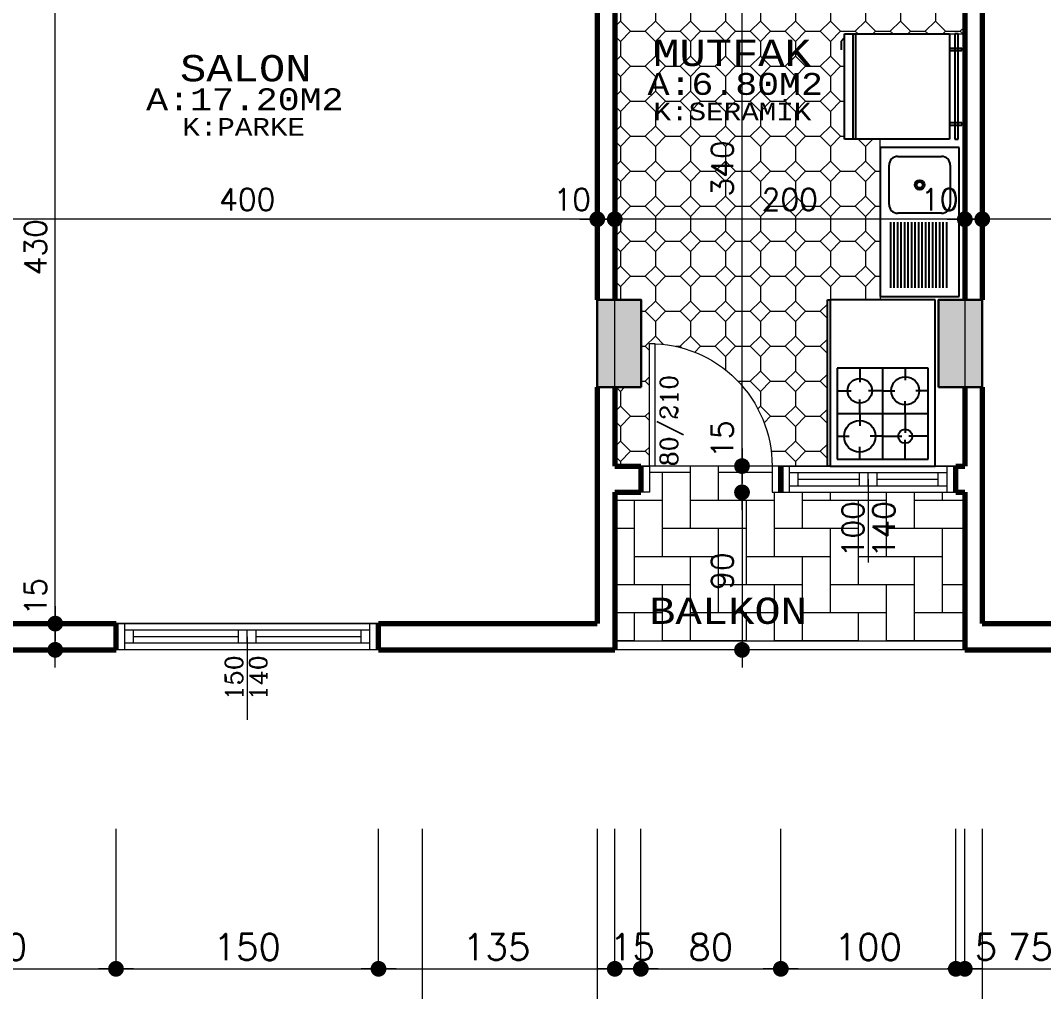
# Model space of a CAD drawing. Header units: millimetres. Extents: x 35860 to 71103, y -11298 to -8385.
# Drawn here: x 49217 to 49802, y -10969 to -10414 of the extents above; entities that cross this region are included whole.
import ezdxf
from ezdxf.enums import TextEntityAlignment as Align

# ---------------------------------------------------------------- set-up
doc = ezdxf.new("R2010")
doc.units = ezdxf.units.MM
doc.header["$MEASUREMENT"] = 0
doc.layers.get('0').update_dxf_attribs({"lineweight": 15})
doc.layers.get('Defpoints').update_dxf_attribs({"lineweight": 20})
for name, color, linetype, lineweight in [('02', 2, 'Continuous', 20), ('03_Yazı', 1, 'Continuous', 30), ('07', 3, 'Continuous', 70), ('Aks&Tefriş', 5, 'Continuous', 20), ('Kolon', 6, 'Continuous', 30), ('Merd&Balkon', 40, 'Continuous', 20), ('Ölçü', 140, 'Continuous', 20)]:
    doc.layers.add(name, color=color, linetype=linetype, lineweight=lineweight)
doc.layers.add('Lay_X', color=45, linetype='Continuous', lineweight=13, plot=False)
doc.layers.add('M-TEF', color=63, linetype='Continuous')
doc.styles.add('0', font='txt.shx')
doc.styles.add('C', font='')
doc.styles.add('C3', font='', dxfattribs={"height": 15})
doc.styles.add('ROMANC', font='romanc', dxfattribs={"height": 0.11})
doc.styles.get('C').set_extended_font_data('Courier New Tur')
doc.styles.get('C3').set_extended_font_data('Courier New Tur')
doc.dimstyles.new('2', dxfattribs={"dimtxt": 12.5, "dimasz": 1, "dimexe": 0, "dimexo": 0, "dimgap": 5, "dimtad": 1, "dimdec": 0, "dimlfac": -1, "dimzin": 12, "dimdsep": 46, "dimtxsty": '0', "dimblk": 'DOT', "dimcen": 2.5, "dimse1": 1, "dimse2": 1, "dimclrd": 256, "dimclrt": 1, "dimadec": 0, "dimazin": 0, "dimtfac": 1, "dimtdec": 0, "dimtmove": 0, "dimatfit": 0, "dimldrblk": 'DOT', "dimfxl": 1, "dimtolj": 1, "dimtzin": 0, "dimlwd": -1, "dimarcsym": 0})
doc.dimstyles.new('3', dxfattribs={"dimtxt": 15, "dimasz": 1, "dimexe": 0.18, "dimexo": 0.0625, "dimgap": 5, "dimtad": 1, "dimdec": 0, "dimlfac": -1, "dimzin": 12, "dimdsep": 46, "dimtxsty": '0', "dimblk": 'DOT', "dimcen": 2.5, "dimse1": 1, "dimse2": 1, "dimclrd": 256, "dimclrt": 1, "dimadec": 8, "dimazin": 0, "dimtfac": 1, "dimtdec": 0, "dimtmove": 0, "dimatfit": 0, "dimldrblk": 'DOT', "dimfxl": 1, "dimtolj": 1, "dimtzin": 0, "dimlwd": -1, "dimarcsym": 0})
doc.dimstyles.new('_VI80I', dxfattribs={"dimtxt": 15, "dimasz": 1, "dimexe": 0, "dimexo": 100, "dimgap": 5, "dimtad": 1, "dimdec": 0, "dimlfac": -1, "dimzin": 12, "dimdsep": 46, "dimtxsty": '0', "dimblk1": 'DOT80_2', "dimblk2": 'DOT80_1', "dimsah": 1, "dimcen": 2.5, "dimse1": 1, "dimse2": 1, "dimclrd": 256, "dimclrt": 1, "dimadec": 8, "dimazin": 0, "dimtfac": 1, "dimtdec": 0, "dimtmove": 0, "dimatfit": 0, "dimldrblk": 'DOT', "dimfxl": 1, "dimtolj": 1, "dimtzin": 0, "dimlwd": -1, "dimarcsym": 0})

# ---------------------------------------------------------------- blocks, each defined once
blk = doc.blocks.new('P_X_D_1_15-100')
at = {"layer": '02'}
for p, q in [((-50, 0), (50, 0)), ((-45, -15), (-45, 0)), ((45, -15), (45, 0)), ((-45, -3.75), (45, -3.75)), ((-40, -11.25), (-40, -3.75)), ((-5, -11.25), (-5, -3.75)), ((0, -11.25), (0, -3.75)), ((5, -11.25), (5, -3.75)), ((40, -11.25), (40, -3.75)), ((-45, -11.25), (45, -11.25)), ((-40, -7.5), (-5, -7.5)), ((0, -7.5), (0, -55)), ((5, -7.5), (40, -7.5)), ((-50, -15), (50, -15))]:
    blk.add_line(p, q, dxfattribs=at)
at = {"layer": '07'}
for p, q in [((-50, -15), (-50, 0)), ((50, -15), (50, 0))]:
    blk.add_line(p, q, dxfattribs=at)
at = {"layer": '03_Yazı', "style": '0', "flags": 8}
for tag, p in [('100', (-2.5, -20)), ('140', (15.09, -20))]:
    blk.add_attdef(tag, text='', height=12.5, rotation=90, dxfattribs=at).set_placement(p, align=Align.RIGHT)
blk = doc.blocks.new('DOT')
at = {"color": 0}
blk.add_line((-10, 0), (10, 0), dxfattribs=at)
at = {"color": 0, "const_width": 4.5}
blk.add_lwpolyline([(-2.25, 0, 1), (2.25, 0, 1)], format="xyb", close=True, dxfattribs=at)
blk = doc.blocks.new('*D365')
at = {"layer": 'Defpoints', "color": 0, "transparency": 16777216}
for p in [(49766.81, -10527.4), (49766.81, -10623.42), (50016.81, -10623.42)]:
    blk.add_point(p, dxfattribs=at)
at = {"layer": 'Ölçü', "transparency": 16777216}
blk.add_line((50015.81, -10527.4), (49767.81, -10527.4), dxfattribs=at)
at = {"layer": 'Ölçü', "transparency": 16777216, "rotation": 180}
blk.add_blockref('DOT', (49766.81, -10527.4), dxfattribs=at)
at = {"layer": 'Ölçü', "transparency": 16777216}
blk.add_blockref('DOT', (50016.81, -10527.4), dxfattribs=at)
at = {"layer": 'Ölçü', "color": 1, "transparency": 16777216, "insert": (49891.81, -10516.15), "char_height": 12.5, "attachment_point": 5, "style": '0'}
blk.add_mtext('\\A1;250', dxfattribs=at)
blk = doc.blocks.new('*D366')
at = {"layer": 'Defpoints', "color": 0, "transparency": 16777216}
for p in [(49756.81, -10527.4), (49756.81, -10623.42), (49766.81, -10623.42)]:
    blk.add_point(p, dxfattribs=at)
at = {"layer": 'Ölçü', "transparency": 16777216}
for p, q in [((49755.81, -10527.4), (49730.22, -10527.4)), ((49766.81, -10527.4), (49756.81, -10527.4)), ((49767.81, -10527.4), (49768.81, -10527.4))]:
    blk.add_line(p, q, dxfattribs=at)
blk.add_blockref('DOT', (49756.81, -10527.4), dxfattribs=at)
at = {"layer": 'Ölçü', "transparency": 16777216, "rotation": 180}
blk.add_blockref('DOT', (49766.81, -10527.4), dxfattribs=at)
at = {"layer": 'Ölçü', "color": 1, "transparency": 16777216, "insert": (49742.51, -10516.15), "char_height": 12.5, "attachment_point": 5, "style": '0'}
blk.add_mtext('\\A1;10', dxfattribs=at)
blk = doc.blocks.new('*D367')
at = {"layer": 'Defpoints', "color": 0, "transparency": 16777216}
for p in [(49556.81, -10527.4), (49556.81, -10623.42), (49756.81, -10623.42)]:
    blk.add_point(p, dxfattribs=at)
at = {"layer": 'Ölçü', "transparency": 16777216}
blk.add_line((49755.81, -10527.4), (49557.81, -10527.4), dxfattribs=at)
at = {"layer": 'Ölçü', "transparency": 16777216, "rotation": 180}
blk.add_blockref('DOT', (49556.81, -10527.4), dxfattribs=at)
at = {"layer": 'Ölçü', "transparency": 16777216}
blk.add_blockref('DOT', (49756.81, -10527.4), dxfattribs=at)
at = {"layer": 'Ölçü', "color": 1, "transparency": 16777216, "insert": (49656.81, -10516.15), "char_height": 12.5, "attachment_point": 5, "style": '0'}
blk.add_mtext('\\A1;200', dxfattribs=at)
blk = doc.blocks.new('*D368')
at = {"layer": 'Defpoints', "color": 0, "transparency": 16777216}
for p in [(49546.81, -10527.4), (49546.81, -10623.42), (49556.81, -10623.42)]:
    blk.add_point(p, dxfattribs=at)
at = {"layer": 'Ölçü', "transparency": 16777216}
for p, q in [((49545.81, -10527.4), (49520.22, -10527.4)), ((49556.81, -10527.4), (49546.81, -10527.4)), ((49557.81, -10527.4), (49558.81, -10527.4))]:
    blk.add_line(p, q, dxfattribs=at)
blk.add_blockref('DOT', (49546.81, -10527.4), dxfattribs=at)
at = {"layer": 'Ölçü', "transparency": 16777216, "rotation": 180}
blk.add_blockref('DOT', (49556.81, -10527.4), dxfattribs=at)
at = {"layer": 'Ölçü', "color": 1, "transparency": 16777216, "insert": (49532.51, -10516.15), "char_height": 12.5, "attachment_point": 5, "style": '0'}
blk.add_mtext('\\A1;10', dxfattribs=at)
blk = doc.blocks.new('*D369')
at = {"layer": 'Defpoints', "color": 0, "transparency": 16777216}
for p in [(49146.81, -10527.4), (49146.81, -10623.42), (49546.81, -10623.42)]:
    blk.add_point(p, dxfattribs=at)
at = {"layer": 'Ölçü', "transparency": 16777216}
blk.add_line((49545.81, -10527.4), (49147.81, -10527.4), dxfattribs=at)
at = {"layer": 'Ölçü', "transparency": 16777216, "rotation": 180}
blk.add_blockref('DOT', (49146.81, -10527.4), dxfattribs=at)
at = {"layer": 'Ölçü', "transparency": 16777216}
blk.add_blockref('DOT', (49546.81, -10527.4), dxfattribs=at)
at = {"layer": 'Ölçü', "color": 1, "transparency": 16777216, "insert": (49346.81, -10516.15), "char_height": 12.5, "attachment_point": 5, "style": '0'}
blk.add_mtext('\\A1;400', dxfattribs=at)
blk = doc.blocks.new('*D414')
at = {"layer": 'Defpoints', "color": 0, "transparency": 16777216}
for p in [(49237.08, -10758.42), (49271.81, -10758.42), (49271.81, -10773.42)]:
    blk.add_point(p, dxfattribs=at)
at = {"layer": 'Ölçü', "transparency": 16777216}
for p, q in [((49237.08, -10757.42), (49237.08, -10729.76)), ((49237.08, -10773.42), (49237.08, -10758.42)), ((49237.08, -10774.42), (49237.08, -10775.42))]:
    blk.add_line(p, q, dxfattribs=at)
for p, rotation in [((49237.08, -10758.42), 270), ((49237.08, -10773.42), 90)]:
    blk.add_blockref('DOT', p, dxfattribs=dict(at, rotation=rotation))
at = {"layer": 'Ölçü', "color": 1, "transparency": 16777216, "insert": (49225.83, -10743.09), "char_height": 12.5, "attachment_point": 5, "rotation": 90, "style": '0'}
blk.add_mtext('\\A1;15', dxfattribs=at)
blk = doc.blocks.new('*D415')
at = {"layer": 'Defpoints', "color": 0, "transparency": 16777216}
for p in [(49181.81, -10328.42), (49237.08, -10328.42), (49271.81, -10758.42)]:
    blk.add_point(p, dxfattribs=at)
at = {"layer": 'Ölçü', "transparency": 16777216}
blk.add_line((49237.08, -10757.42), (49237.08, -10329.42), dxfattribs=at)
for p, rotation in [((49237.08, -10328.42), 90), ((49237.08, -10758.42), 270)]:
    blk.add_blockref('DOT', p, dxfattribs=dict(at, rotation=rotation))
at = {"layer": 'Ölçü', "color": 1, "transparency": 16777216, "insert": (49225.83, -10543.42), "char_height": 12.5, "attachment_point": 5, "rotation": 90, "style": '0'}
blk.add_mtext('\\A1;430', dxfattribs=at)
blk = doc.blocks.new('*D438')
at = {"layer": 'Defpoints', "color": 0, "transparency": 16777216}
for p in [(49570.69, -10668.42), (49629.51, -10668.42), (49570.69, -10683.42)]:
    blk.add_point(p, dxfattribs=at)
at = {"layer": 'Ölçü', "transparency": 16777216}
for p, q in [((49629.51, -10667.42), (49629.51, -10639.76)), ((49629.51, -10683.42), (49629.51, -10668.42)), ((49629.51, -10684.42), (49629.51, -10685.42))]:
    blk.add_line(p, q, dxfattribs=at)
for p, rotation in [((49629.51, -10668.42), 270), ((49629.51, -10683.42), 90)]:
    blk.add_blockref('DOT', p, dxfattribs=dict(at, rotation=rotation))
at = {"layer": 'Ölçü', "color": 1, "transparency": 16777216, "insert": (49618.26, -10653.09), "char_height": 12.5, "attachment_point": 5, "rotation": 90, "style": '0'}
blk.add_mtext('\\A1;15', dxfattribs=at)
blk = doc.blocks.new('*D439')
at = {"layer": 'Defpoints', "color": 0, "transparency": 16777216}
for p in [(49629.51, -10328.42), (49666.81, -10328.42), (49570.69, -10668.42)]:
    blk.add_point(p, dxfattribs=at)
at = {"layer": 'Ölçü', "transparency": 16777216}
blk.add_line((49629.51, -10667.42), (49629.51, -10329.42), dxfattribs=at)
for p, rotation in [((49629.51, -10328.42), 90), ((49629.51, -10668.42), 270)]:
    blk.add_blockref('DOT', p, dxfattribs=dict(at, rotation=rotation))
at = {"layer": 'Ölçü', "color": 1, "transparency": 16777216, "insert": (49618.26, -10498.42), "char_height": 12.5, "attachment_point": 5, "rotation": 90, "style": '0'}
blk.add_mtext('\\A1;340', dxfattribs=at)
blk = doc.blocks.new('*D452')
at = {"layer": 'Defpoints', "color": 0, "transparency": 16777216}
for p in [(49570.69, -10683.42), (49605.56, -10773.42), (49629.51, -10773.42)]:
    blk.add_point(p, dxfattribs=at)
at = {"layer": 'Ölçü', "transparency": 16777216}
blk.add_line((49629.51, -10684.42), (49629.51, -10772.42), dxfattribs=at)
for p, rotation in [((49629.51, -10683.42), 90), ((49629.51, -10773.42), 270)]:
    blk.add_blockref('DOT', p, dxfattribs=dict(at, rotation=rotation))
at = {"layer": 'Ölçü', "color": 1, "transparency": 16777216, "insert": (49618.26, -10728.42), "char_height": 12.5, "attachment_point": 5, "rotation": 90, "style": '0'}
blk.add_mtext('\\A1;90', dxfattribs=at)
blk = doc.blocks.new('DOT80_2')
at = {"color": 0}
blk.add_line((0, 0), (0, -80), dxfattribs=at)
blk.add_blockref('DOT', (0, 0))
blk = doc.blocks.new('DOT80_1')
at = {"color": 0}
blk.add_line((0, 0), (0, 80), dxfattribs=at)
blk.add_blockref('DOT', (0, 0))
blk = doc.blocks.new('*D950')
at = {"layer": 'Aks&Tefriş', "transparency": 16777216}
blk.add_line((49132.81, -10955.64), (49270.81, -10955.64), dxfattribs=at)
at = {"layer": 'Defpoints', "color": 0, "transparency": 16777216}
for p in [(49131.81, -10773.42), (49271.81, -10773.42), (49271.81, -10955.64)]:
    blk.add_point(p, dxfattribs=at)
at = {"layer": 'Aks&Tefriş', "transparency": 16777216, "rotation": 180}
blk.add_blockref('DOT80_2', (49131.81, -10955.64), dxfattribs=at)
at = {"layer": 'Aks&Tefriş', "transparency": 16777216}
blk.add_blockref('DOT80_1', (49271.81, -10955.64), dxfattribs=at)
at = {"layer": 'Aks&Tefriş', "color": 1, "transparency": 16777216, "insert": (49201.81, -10943.14), "char_height": 15, "attachment_point": 5, "style": '0'}
blk.add_mtext('\\A1;140', dxfattribs=at)
blk = doc.blocks.new('*D951')
at = {"layer": 'Aks&Tefriş', "transparency": 16777216}
blk.add_line((49272.81, -10955.64), (49420.81, -10955.64), dxfattribs=at)
at = {"layer": 'Defpoints', "color": 0, "transparency": 16777216}
for p in [(49271.81, -10773.42), (49421.81, -10773.42), (49421.81, -10955.64)]:
    blk.add_point(p, dxfattribs=at)
at = {"layer": 'Aks&Tefriş', "transparency": 16777216, "rotation": 180}
blk.add_blockref('DOT80_2', (49271.81, -10955.64), dxfattribs=at)
at = {"layer": 'Aks&Tefriş', "transparency": 16777216}
blk.add_blockref('DOT80_1', (49421.81, -10955.64), dxfattribs=at)
at = {"layer": 'Aks&Tefriş', "color": 1, "transparency": 16777216, "insert": (49346.81, -10943.14), "char_height": 15, "attachment_point": 5, "style": '0'}
blk.add_mtext('\\A1;150', dxfattribs=at)
blk = doc.blocks.new('*D952')
at = {"layer": 'Aks&Tefriş', "transparency": 16777216}
blk.add_line((49422.81, -10955.64), (49555.81, -10955.64), dxfattribs=at)
at = {"layer": 'Defpoints', "color": 0, "transparency": 16777216}
for p in [(49421.81, -10773.42), (49556.81, -10773.42), (49556.81, -10955.64)]:
    blk.add_point(p, dxfattribs=at)
at = {"layer": 'Aks&Tefriş', "transparency": 16777216, "rotation": 180}
blk.add_blockref('DOT80_2', (49421.81, -10955.64), dxfattribs=at)
at = {"layer": 'Aks&Tefriş', "transparency": 16777216}
blk.add_blockref('DOT80_1', (49556.81, -10955.64), dxfattribs=at)
at = {"layer": 'Aks&Tefriş', "color": 1, "transparency": 16777216, "insert": (49489.31, -10943.14), "char_height": 15, "attachment_point": 5, "style": '0'}
blk.add_mtext('\\A1;135', dxfattribs=at)
blk = doc.blocks.new('*D953')
at = {"layer": 'Aks&Tefriş', "transparency": 16777216}
blk.add_line((49557.81, -10955.64), (49570.69, -10955.64), dxfattribs=at)
at = {"layer": 'Defpoints', "color": 0, "transparency": 16777216}
for p in [(49571.69, -10683.42), (49556.81, -10773.42), (49571.69, -10955.64)]:
    blk.add_point(p, dxfattribs=at)
at = {"layer": 'Aks&Tefriş', "transparency": 16777216, "rotation": 180}
blk.add_blockref('DOT80_2', (49556.81, -10955.64), dxfattribs=at)
at = {"layer": 'Aks&Tefriş', "transparency": 16777216}
blk.add_blockref('DOT80_1', (49571.69, -10955.64), dxfattribs=at)
at = {"layer": 'Aks&Tefriş', "color": 1, "transparency": 16777216, "insert": (49566.81, -10943.14), "char_height": 15, "attachment_point": 5, "style": '0'}
blk.add_mtext('\\A1;15', dxfattribs=at)
blk = doc.blocks.new('*D954')
at = {"layer": 'Aks&Tefriş', "transparency": 16777216}
blk.add_line((49572.69, -10955.64), (49650.69, -10955.64), dxfattribs=at)
at = {"layer": 'Defpoints', "color": 0, "transparency": 16777216}
for p in [(49571.69, -10683.42), (49651.69, -10683.42), (49651.69, -10955.64)]:
    blk.add_point(p, dxfattribs=at)
at = {"layer": 'Aks&Tefriş', "transparency": 16777216, "rotation": 180}
blk.add_blockref('DOT80_2', (49571.69, -10955.64), dxfattribs=at)
at = {"layer": 'Aks&Tefriş', "transparency": 16777216}
blk.add_blockref('DOT80_1', (49651.69, -10955.64), dxfattribs=at)
at = {"layer": 'Aks&Tefriş', "color": 1, "transparency": 16777216, "insert": (49611.69, -10943.14), "char_height": 15, "attachment_point": 5, "style": '0'}
blk.add_mtext('\\A1;80', dxfattribs=at)
blk = doc.blocks.new('*D955')
at = {"layer": 'Aks&Tefriş', "transparency": 16777216}
blk.add_line((49652.69, -10955.64), (49750.69, -10955.64), dxfattribs=at)
at = {"layer": 'Defpoints', "color": 0, "transparency": 16777216}
for p in [(49651.69, -10683.42), (49751.69, -10683.42), (49751.69, -10955.64)]:
    blk.add_point(p, dxfattribs=at)
at = {"layer": 'Aks&Tefriş', "transparency": 16777216, "rotation": 180}
blk.add_blockref('DOT80_2', (49651.69, -10955.64), dxfattribs=at)
at = {"layer": 'Aks&Tefriş', "transparency": 16777216}
blk.add_blockref('DOT80_1', (49751.69, -10955.64), dxfattribs=at)
at = {"layer": 'Aks&Tefriş', "color": 1, "transparency": 16777216, "insert": (49701.69, -10943.14), "char_height": 15, "attachment_point": 5, "style": '0'}
blk.add_mtext('\\A1;100', dxfattribs=at)
blk = doc.blocks.new('*D956')
at = {"layer": 'Aks&Tefriş', "transparency": 16777216}
for p, q in [((49750.69, -10955.64), (49749.69, -10955.64)), ((49751.69, -10955.64), (49756.81, -10955.64)), ((49757.81, -10955.64), (49778.81, -10955.64))]:
    blk.add_line(p, q, dxfattribs=at)
at = {"layer": 'Defpoints', "color": 0, "transparency": 16777216}
for p in [(49751.69, -10683.42), (49756.81, -10773.42), (49756.81, -10955.64)]:
    blk.add_point(p, dxfattribs=at)
at = {"layer": 'Aks&Tefriş', "transparency": 16777216}
blk.add_blockref('DOT', (49751.69, -10955.64), dxfattribs=at)
at = {"layer": 'Aks&Tefriş', "transparency": 16777216, "rotation": 180}
blk.add_blockref('DOT', (49756.81, -10955.64), dxfattribs=at)
at = {"layer": 'Aks&Tefriş', "color": 1, "transparency": 16777216, "insert": (49768.81, -10943.14), "char_height": 15, "attachment_point": 5, "style": '0'}
blk.add_mtext('\\A1;5', dxfattribs=at)
blk = doc.blocks.new('*D957')
at = {"layer": 'Aks&Tefriş', "transparency": 16777216}
blk.add_line((49757.81, -10955.64), (49830.81, -10955.64), dxfattribs=at)
at = {"layer": 'Defpoints', "color": 0, "transparency": 16777216}
for p in [(49756.81, -10773.42), (49831.81, -10773.42), (49831.81, -10955.64)]:
    blk.add_point(p, dxfattribs=at)
at = {"layer": 'Aks&Tefriş', "transparency": 16777216, "rotation": 180}
blk.add_blockref('DOT80_2', (49756.81, -10955.64), dxfattribs=at)
at = {"layer": 'Aks&Tefriş', "transparency": 16777216}
blk.add_blockref('DOT80_1', (49831.81, -10955.64), dxfattribs=at)
at = {"layer": 'Aks&Tefriş', "color": 1, "transparency": 16777216, "insert": (49794.31, -10943.14), "char_height": 15, "attachment_point": 5, "style": '0'}
blk.add_mtext('\\A1;75', dxfattribs=at)

msp = doc.modelspace()

# ---------------------------------------------------------------- hatches: boundary and pattern name
h = msp.add_hatch()
h.set_pattern_fill('ANSI33', color=256, scale=30, style=0)
h.paths.add_polyline_path([(49131.81, -9384.52), (49131.81, -9333.42), (49156.81, -9334.52), (49156.81, -9384.52)])
h.paths.add_polyline_path([(49546.81, -9402.81), (49546.81, -9351.71), (49571.81, -9352.81), (49571.81, -9402.81)])
h.paths.add_polyline_path([(50031.81, -9983.42), (49971.81, -9983.42), (49971.81, -10013.42), (50031.81, -10013.42)])
h.paths.add_polyline_path([(50006.81, -9628.42), (50031.81, -9628.42), (50031.81, -9678.42), (50006.81, -9678.42)])
h.paths.add_polyline_path([(49571.81, -9638.42), (49571.81, -9678.42), (49546.81, -9678.42), (49546.81, -9638.42)])
h.paths.add_polyline_path([(49181.81, -9678.42), (49131.81, -9678.42), (49131.81, -9653.42), (49181.81, -9653.42)])
h.paths.add_polyline_path([(49171.81, -9893.42), (49131.81, -9893.42), (49131.81, -9923.42), (49171.81, -9923.42)])
h.paths.add_polyline_path([(49156.81, -10623.42), (49156.81, -10573.42), (49131.81, -10573.42), (49131.81, -10623.42)])
h.paths.add_polyline_path([(50006.81, -10368.42), (50031.81, -10368.42), (50031.81, -10318.42), (50006.81, -10318.42)])
h.paths.add_polyline_path([(49571.81, -10368.42), (49571.81, -10318.42), (49546.81, -10318.42), (49546.81, -10368.42)])
h.paths.add_polyline_path([(50006.81, -9423.08), (50006.81, -9371.98), (50031.81, -9373.08), (50031.81, -9423.08)])
h.paths.add_polyline_path([(49741.81, -9360.3), (49766.81, -9361.4), (49766.81, -9411.4), (49741.81, -9411.4)])
h.paths.add_polyline_path([(49471.81, -10138.42), (49446.81, -10138.42), (49446.81, -10073.42), (49471.81, -10073.42)])
h.paths.add_polyline_path([(49471.81, -9923.42), (49471.81, -9858.42), (49446.81, -9858.42), (49446.81, -9923.42)])
h.paths.add_polyline_path([(49741.81, -9873.42), (49741.81, -9878.42), (49746.81, -9878.42), (49836.81, -9878.42), (49836.81, -9858.42), (49741.81, -9858.42)])
h.paths.add_polyline_path([(49741.81, -10133.42), (49741.81, -10118.42), (49836.81, -10118.42), (49836.81, -10138.42), (49741.81, -10138.42)])
h.paths.add_polyline_path([(49181.81, -10318.42), (49131.81, -10318.42), (49131.81, -10343.42), (49181.81, -10343.42)])
h.paths.add_polyline_path([(49741.81, -10623.42), (49766.81, -10623.42), (49766.81, -10573.42), (49741.81, -10573.42)])
h.paths.add_polyline_path([(50006.81, -10623.42), (50031.81, -10623.42), (50031.81, -10573.42), (50006.81, -10573.42)])
h.paths.add_polyline_path([(49571.81, -10623.42), (49571.81, -10573.42), (49546.81, -10573.42), (49546.81, -10623.42)])
h = msp.add_hatch()
h.set_pattern_fill('SERAMIK1', color=256, scale=20, style=0, pattern_type=2)
h.set_pattern_definition([(315, (0, 5.8), (20.000006, -4e-15), [8.20244, -20.08184]), (0, (5.8, 0), (20, 20), [8.4, -11.6]), (45, (14.2, 0), (0, 20.000006), [8.20244, -20.08184]), (135, (20, 14.2), (-20.000006, 0), [8.20244, -20.08184]), (225, (5.8, 20), (-2e-15, -20.000006), [8.20244, -20.08184]), (270, (0, 14.2), (20, -20), [8.4, -11.6])])
h.paths.add_polyline_path([(49708.53, -10486.5), (49708.53, -10481.58), (49688.09, -10481.58), (49688.09, -10421.58), (49748.09, -10421.58), (49756.81, -10421.58), (49756.81, -10328.42), (49661.81, -10328.42, -0.40327), (49584.81, -10408.37), (49584.81, -10408.42), (49581.81, -10408.42), (49581.81, -10328.42), (49571.81, -10328.42), (49571.81, -10368.42), (49556.81, -10368.42), (49556.81, -10573.42), (49571.81, -10573.42), (49571.81, -10623.42), (49556.81, -10623.42), (49556.81, -10668.42), (49576.69, -10668.42), (49576.69, -10598.42), (49579.69, -10598.42), (49579.69, -10598.49, -0.401712), (49646.69, -10668.42), (49678.3, -10668.42), (49678.3, -10573.42), (49679.8, -10573.42), (49708.53, -10573.42), (49708.53, -10571.5)])
h.paths.add_polyline_path([(49639.1, -10506.77), (49674.51, -10506.77), (49674.51, -10525.52), (49639.1, -10525.52)], flags=24)
h.paths.add_polyline_path([(49608.89, -10517.17), (49608.89, -10479.67), (49627.64, -10479.67), (49627.64, -10517.17)], flags=24)
h.paths.add_polyline_path([(49573.47, -10474.43), (49674.62, -10474.43), (49674.62, -10454.6), (49573.47, -10454.6)], flags=24)
h.paths.add_polyline_path([(49569.61, -10460.18), (49681.68, -10460.18), (49681.68, -10439.11), (49569.61, -10439.11)], flags=24)
h.paths.add_polyline_path([(49572.69, -10444.13), (49674.94, -10444.13), (49674.94, -10421), (49572.69, -10421)], flags=24)
h = msp.add_hatch()
h.set_pattern_fill('SERAMIK9', color=256, scale=4, style=0, pattern_type=2)
h.set_pattern_definition([(0, (0, 0), (16, 16), [48, -16]), (90, (16, 0), (-16, -16), [48, -16])])
h.paths.add_polyline_path([(49756.81, -10683.42), (49751.69, -10683.42), (49651.69, -10683.42), (49646.69, -10683.42), (49646.69, -10668.42), (49576.69, -10668.42), (49576.69, -10683.42), (49571.69, -10683.42), (49556.81, -10683.42), (49556.81, -10758.42), (49556.81, -10768.42), (49756.81, -10768.42), (49756.81, -10758.42)])
h.paths.add_polyline_path([(49719.91, -10718.63), (49719.91, -10685.3), (49701.16, -10685.3), (49701.16, -10718.63)], flags=24)
h.paths.add_polyline_path([(49702.32, -10716.55), (49702.32, -10685.3), (49683.57, -10685.3), (49683.57, -10716.55)], flags=24)
h.paths.add_polyline_path([(49608.89, -10740.92), (49608.89, -10715.92), (49627.64, -10715.92), (49627.64, -10740.92)], flags=24)
h.paths.add_polyline_path([(49570.34, -10762.96), (49672.76, -10762.96), (49672.76, -10739.3), (49570.34, -10739.3)], flags=24)

# ---------------------------------------------------------------- linework, layer by layer
for p, q in [((49748.09, -10421.58), (49756.81, -10421.58)), ((49708.53, -10486.5), (49708.53, -10481.58)), ((49708.53, -10571.5), (49708.53, -10573.42))]:
    msp.add_line(p, q)
at = {"layer": '02'}
for p, q in [((49579.69, -10668.42), (49576.69, -10668.42)), ((49421.81, -10758.42), (49271.81, -10758.42)), ((49276.81, -10773.42), (49276.81, -10758.42)), ((49416.81, -10762.17), (49276.81, -10762.17)), ((49281.81, -10769.67), (49281.81, -10762.17)), ((49341.81, -10769.67), (49341.81, -10762.17)), ((49346.81, -10769.67), (49346.81, -10762.17)), ((49351.81, -10769.67), (49351.81, -10762.17)), ((49411.81, -10769.67), (49411.81, -10762.17)), ((49416.81, -10773.42), (49416.81, -10758.42)), ((49341.81, -10765.92), (49281.81, -10765.92)), ((49346.81, -10765.92), (49346.81, -10813.42)), ((49411.81, -10765.92), (49351.81, -10765.92)), ((49421.81, -10773.42), (49271.81, -10773.42)), ((49416.81, -10769.67), (49276.81, -10769.67))]:
    msp.add_line(p, q, dxfattribs=at)
msp.add_lwpolyline([(49576.69, -10598.42, -0.414214), (49646.69, -10668.42), (49576.69, -10668.42), (49576.69, -10598.42), (49579.69, -10598.42), (49579.69, -10668.42)], format="xyb", dxfattribs=at)
for points in [[(49571.69, -10668.42), (49576.69, -10668.42), (49576.69, -10683.42), (49571.69, -10683.42)], [(49651.69, -10668.42), (49646.69, -10668.42), (49646.69, -10683.42), (49651.69, -10683.42)]]:
    msp.add_lwpolyline(points, dxfattribs=at)
at = {"layer": '07'}
for p, q in [((49756.81, -10328.42), (49756.81, -10573.42)), ((49766.81, -10328.42), (49766.81, -10573.42)), ((49546.81, -10368.42), (49546.81, -10573.42)), ((49556.81, -10368.42), (49556.81, -10573.42)), ((49546.81, -10623.42), (49546.81, -10758.42)), ((49556.81, -10623.42), (49556.81, -10668.42)), ((49756.81, -10623.42), (49756.81, -10668.42)), ((49766.81, -10623.42), (49766.81, -10758.42)), ((49556.81, -10668.42), (49571.69, -10668.42)), ((49571.69, -10668.42), (49571.69, -10683.42)), ((49651.69, -10668.42), (49651.69, -10683.42)), ((49751.69, -10668.42), (49756.81, -10668.42)), ((49556.81, -10683.42), (49571.69, -10683.42)), ((49556.81, -10683.42), (49556.81, -10758.42)), ((49751.69, -10683.42), (49756.81, -10683.42)), ((49756.81, -10683.42), (49756.81, -10758.42)), ((49146.81, -10758.42), (49271.81, -10758.42)), ((49271.81, -10773.42), (49271.81, -10758.42)), ((49421.81, -10758.42), (49546.81, -10758.42)), ((49421.81, -10773.42), (49421.81, -10758.42)), ((49556.81, -10758.42), (49556.81, -10773.42)), ((49756.81, -10758.42), (49756.81, -10773.42)), ((49766.81, -10758.42), (49831.81, -10758.42)), ((49131.81, -10773.42), (49271.81, -10773.42)), ((49421.81, -10773.42), (49556.81, -10773.42)), ((49756.81, -10773.42), (49831.81, -10773.42))]:
    msp.add_line(p, q, dxfattribs=at)
at = {"layer": 'Aks&Tefriş'}
for p, q in [((49446.81, -10875.64), (49446.81, -11160.64)), ((49546.81, -10875.64), (49546.81, -11160.64)), ((49766.81, -10875.64), (49766.81, -11160.64)), ((49031.81, -10955.64), (50131.81, -10955.64))]:
    msp.add_line(p, q, dxfattribs=at)
at = {"layer": 'Kolon'}
for points in [[(49571.81, -10623.42), (49571.81, -10573.42), (49546.81, -10573.42), (49546.81, -10573.42), (49546.81, -10623.42), (49546.81, -10623.42)], [(49741.81, -10623.42), (49766.81, -10623.42), (49766.81, -10623.42), (49766.81, -10573.42), (49741.81, -10573.42)]]:
    msp.add_lwpolyline(points, close=True, dxfattribs=at)
at = {"layer": 'Lay_X'}
for points in [[(49546.81, -10758.42), (49546.81, -10328.42), (49146.81, -10328.42), (49146.81, -10758.42)], [(49756.81, -10328.42), (49756.81, -10668.42), (49556.81, -10668.42), (49556.81, -10328.42)], [(49766.81, -10758.42), (49766.81, -10328.42), (50016.81, -10328.42), (50016.81, -10758.42)]]:
    msp.add_lwpolyline(points, close=True, dxfattribs=at)
at = {"layer": 'M-TEF'}
for p, q in [((49688.09, -10481.58), (49688.09, -10421.58)), ((49688.09, -10481.58), (49688.09, -10421.58)), ((49688.09, -10481.58), (49688.09, -10421.58)), ((49688.09, -10421.58), (49748.09, -10421.58)), ((49688.09, -10421.58), (49748.09, -10421.58)), ((49688.09, -10421.58), (49748.09, -10421.58)), ((49693.09, -10481.58), (49693.09, -10421.58)), ((49693.09, -10481.58), (49693.09, -10421.58)), ((49693.09, -10481.58), (49693.09, -10421.58)), ((49694.59, -10481.58), (49694.59, -10421.58)), ((49694.59, -10481.58), (49694.59, -10421.58)), ((49694.59, -10481.58), (49694.59, -10421.58)), ((49748.09, -10421.58), (49748.09, -10481.58)), ((49748.09, -10421.58), (49748.09, -10481.58)), ((49748.09, -10421.58), (49748.09, -10481.58)), ((49751.09, -10421.58), (49751.09, -10481.58)), ((49751.09, -10421.58), (49751.09, -10481.58)), ((49751.09, -10421.58), (49751.09, -10481.58)), ((49753.09, -10421.58), (49751.09, -10421.58)), ((49753.09, -10421.58), (49751.09, -10421.58)), ((49753.09, -10421.58), (49751.09, -10421.58)), ((49753.09, -10481.58), (49753.09, -10421.58)), ((49753.09, -10481.58), (49753.09, -10421.58)), ((49753.09, -10481.58), (49753.09, -10421.58)), ((49688.09, -10423.58), (49686.09, -10425.58)), ((49688.09, -10423.58), (49686.09, -10425.58)), ((49688.09, -10423.58), (49686.09, -10425.58)), ((49686.09, -10425.58), (49686.09, -10430.58)), ((49686.09, -10425.58), (49686.09, -10430.58)), ((49686.09, -10425.58), (49686.09, -10430.58)), ((49748.09, -10429.58), (49755.09, -10429.58)), ((49748.09, -10429.58), (49755.09, -10429.58)), ((49748.09, -10429.58), (49755.09, -10429.58)), ((49748.09, -10431.08), (49755.09, -10431.08)), ((49748.09, -10431.08), (49755.09, -10431.08)), ((49748.09, -10431.08), (49755.09, -10431.08)), ((49755.09, -10431.08), (49755.09, -10429.58)), ((49755.09, -10431.08), (49755.09, -10429.58)), ((49755.09, -10431.08), (49755.09, -10429.58)), ((49748.09, -10472.08), (49755.09, -10472.08)), ((49748.09, -10472.08), (49755.09, -10472.08)), ((49748.09, -10472.08), (49755.09, -10472.08)), ((49748.09, -10473.58), (49755.09, -10473.58)), ((49748.09, -10473.58), (49755.09, -10473.58)), ((49748.09, -10473.58), (49755.09, -10473.58)), ((49755.09, -10472.08), (49755.09, -10473.58)), ((49755.09, -10472.08), (49755.09, -10473.58)), ((49755.09, -10472.08), (49755.09, -10473.58)), ((49748.09, -10481.58), (49688.09, -10481.58)), ((49748.09, -10481.58), (49688.09, -10481.58)), ((49748.09, -10481.58), (49688.09, -10481.58)), ((49751.09, -10481.58), (49753.09, -10481.58)), ((49751.09, -10481.58), (49753.09, -10481.58)), ((49751.09, -10481.58), (49753.09, -10481.58)), ((49753.53, -10486.5), (49708.53, -10486.5)), ((49708.53, -10486.5), (49708.53, -10571.5)), ((49753.53, -10486.5), (49708.53, -10486.5)), ((49708.53, -10486.5), (49708.53, -10571.5)), ((49753.53, -10486.5), (49708.53, -10486.5)), ((49708.53, -10486.5), (49708.53, -10571.5)), ((49753.53, -10571.5), (49753.53, -10486.5)), ((49753.53, -10571.5), (49753.53, -10486.5)), ((49753.53, -10571.5), (49753.53, -10486.5)), ((49718.53, -10491.5), (49743.53, -10491.5)), ((49718.53, -10491.5), (49743.53, -10491.5)), ((49718.53, -10491.5), (49743.53, -10491.5)), ((49713.53, -10519), (49713.53, -10496.5)), ((49713.53, -10519), (49713.53, -10496.5)), ((49713.53, -10519), (49713.53, -10496.5)), ((49748.53, -10496.5), (49748.53, -10519)), ((49748.53, -10496.5), (49748.53, -10519)), ((49748.53, -10496.5), (49748.53, -10519)), ((49743.53, -10524), (49718.53, -10524)), ((49743.53, -10524), (49718.53, -10524)), ((49743.53, -10524), (49718.53, -10524)), ((49714.53, -10566.5), (49714.53, -10529)), ((49714.53, -10566.5), (49714.53, -10529)), ((49714.53, -10566.5), (49714.53, -10529)), ((49716.53, -10566.5), (49716.53, -10529)), ((49716.53, -10566.5), (49716.53, -10529)), ((49716.53, -10566.5), (49716.53, -10529)), ((49718.53, -10566.5), (49718.53, -10529)), ((49718.53, -10566.5), (49718.53, -10529)), ((49718.53, -10566.5), (49718.53, -10529)), ((49720.53, -10566.5), (49720.53, -10529)), ((49720.53, -10566.5), (49720.53, -10529)), ((49720.53, -10566.5), (49720.53, -10529)), ((49722.53, -10566.5), (49722.53, -10529)), ((49722.53, -10566.5), (49722.53, -10529)), ((49722.53, -10566.5), (49722.53, -10529)), ((49724.53, -10566.5), (49724.53, -10529)), ((49724.53, -10566.5), (49724.53, -10529)), ((49724.53, -10566.5), (49724.53, -10529)), ((49726.53, -10566.5), (49726.53, -10529)), ((49726.53, -10566.5), (49726.53, -10529)), ((49726.53, -10566.5), (49726.53, -10529)), ((49728.53, -10566.5), (49728.53, -10529)), ((49728.53, -10566.5), (49728.53, -10529)), ((49728.53, -10566.5), (49728.53, -10529)), ((49730.53, -10566.5), (49730.53, -10529)), ((49730.53, -10566.5), (49730.53, -10529)), ((49730.53, -10566.5), (49730.53, -10529)), ((49732.53, -10566.5), (49732.53, -10529)), ((49732.53, -10566.5), (49732.53, -10529)), ((49732.53, -10566.5), (49732.53, -10529)), ((49734.53, -10566.5), (49734.53, -10529)), ((49734.53, -10566.5), (49734.53, -10529)), ((49734.53, -10566.5), (49734.53, -10529)), ((49736.53, -10566.5), (49736.53, -10529)), ((49736.53, -10566.5), (49736.53, -10529)), ((49736.53, -10566.5), (49736.53, -10529)), ((49738.53, -10566.5), (49738.53, -10529)), ((49738.53, -10566.5), (49738.53, -10529)), ((49738.53, -10566.5), (49738.53, -10529)), ((49740.53, -10566.5), (49740.53, -10529)), ((49740.53, -10566.5), (49740.53, -10529)), ((49740.53, -10566.5), (49740.53, -10529)), ((49742.53, -10566.5), (49742.53, -10529)), ((49742.53, -10566.5), (49742.53, -10529)), ((49742.53, -10566.5), (49742.53, -10529)), ((49744.53, -10566.5), (49744.53, -10529)), ((49744.53, -10566.5), (49744.53, -10529)), ((49744.53, -10566.5), (49744.53, -10529)), ((49746.53, -10566.5), (49746.53, -10529)), ((49746.53, -10566.5), (49746.53, -10529)), ((49746.53, -10566.5), (49746.53, -10529)), ((49678.3, -10573.42), (49679.8, -10573.42)), ((49678.3, -10668.42), (49678.3, -10573.42)), ((49678.3, -10573.42), (49679.8, -10573.42)), ((49678.3, -10668.42), (49678.3, -10573.42)), ((49678.3, -10573.42), (49679.8, -10573.42)), ((49678.3, -10668.42), (49678.3, -10573.42)), ((49739.8, -10573.42), (49679.8, -10573.42)), ((49679.8, -10573.42), (49679.8, -10668.42)), ((49739.8, -10573.42), (49679.8, -10573.42)), ((49679.8, -10573.42), (49679.8, -10668.42)), ((49679.8, -10573.42), (49679.8, -10668.42)), ((49739.8, -10573.42), (49679.8, -10573.42)), ((49708.53, -10571.5), (49753.53, -10571.5)), ((49708.53, -10571.5), (49753.53, -10571.5)), ((49708.53, -10571.5), (49753.53, -10571.5)), ((49739.8, -10668.42), (49739.8, -10573.42)), ((49739.8, -10668.42), (49739.8, -10573.42)), ((49739.8, -10668.42), (49739.8, -10573.42)), ((49683.8, -10612.42), (49683.8, -10664.42)), ((49735.8, -10612.42), (49683.8, -10612.42)), ((49683.8, -10612.42), (49683.8, -10664.42)), ((49735.8, -10612.42), (49683.8, -10612.42)), ((49683.8, -10612.42), (49683.8, -10664.42)), ((49735.8, -10612.42), (49683.8, -10612.42)), ((49696.8, -10612.42), (49696.8, -10620.42)), ((49696.8, -10612.42), (49696.8, -10620.42)), ((49696.8, -10612.42), (49696.8, -10620.42)), ((49709.8, -10612.42), (49709.8, -10664.42)), ((49709.8, -10612.42), (49709.8, -10664.42)), ((49709.8, -10612.42), (49709.8, -10664.42)), ((49722.8, -10612.42), (49722.8, -10619.42)), ((49722.8, -10612.42), (49722.8, -10619.42)), ((49722.8, -10612.42), (49722.8, -10619.42)), ((49735.8, -10664.42), (49735.8, -10612.42)), ((49735.8, -10664.42), (49735.8, -10612.42)), ((49735.8, -10664.42), (49735.8, -10612.42)), ((49683.8, -10625.42), (49691.8, -10625.42)), ((49683.8, -10625.42), (49691.8, -10625.42)), ((49683.8, -10625.42), (49691.8, -10625.42)), ((49709.8, -10625.42), (49701.8, -10625.42)), ((49709.8, -10625.42), (49701.8, -10625.42)), ((49709.8, -10625.42), (49701.8, -10625.42)), ((49709.8, -10625.42), (49716.8, -10625.42)), ((49709.8, -10625.42), (49716.8, -10625.42)), ((49709.8, -10625.42), (49716.8, -10625.42)), ((49735.8, -10625.42), (49728.8, -10625.42)), ((49735.8, -10625.42), (49728.8, -10625.42)), ((49735.8, -10625.42), (49728.8, -10625.42)), ((49696.8, -10638.42), (49696.8, -10630.42)), ((49696.8, -10638.42), (49696.8, -10630.42)), ((49696.8, -10638.42), (49696.8, -10630.42)), ((49722.8, -10638.42), (49722.8, -10631.42)), ((49722.8, -10638.42), (49722.8, -10631.42)), ((49722.8, -10638.42), (49722.8, -10631.42)), ((49683.8, -10638.42), (49735.8, -10638.42)), ((49683.8, -10638.42), (49735.8, -10638.42)), ((49683.8, -10638.42), (49735.8, -10638.42)), ((49696.8, -10638.42), (49696.8, -10645.42)), ((49696.8, -10638.42), (49696.8, -10645.42)), ((49696.8, -10638.42), (49696.8, -10645.42)), ((49722.8, -10638.42), (49722.8, -10649.42)), ((49722.8, -10638.42), (49722.8, -10649.42)), ((49722.8, -10638.42), (49722.8, -10649.42)), ((49683.8, -10651.42), (49690.8, -10651.42)), ((49683.8, -10651.42), (49690.8, -10651.42)), ((49683.8, -10651.42), (49690.8, -10651.42)), ((49709.8, -10651.42), (49702.8, -10651.42)), ((49709.8, -10651.42), (49702.8, -10651.42)), ((49709.8, -10651.42), (49702.8, -10651.42)), ((49709.8, -10651.42), (49720.8, -10651.42)), ((49709.8, -10651.42), (49720.8, -10651.42)), ((49709.8, -10651.42), (49720.8, -10651.42)), ((49722.8, -10664.42), (49722.8, -10653.42)), ((49722.8, -10664.42), (49722.8, -10653.42)), ((49722.8, -10664.42), (49722.8, -10653.42)), ((49735.8, -10651.42), (49724.8, -10651.42)), ((49735.8, -10651.42), (49724.8, -10651.42)), ((49735.8, -10651.42), (49724.8, -10651.42)), ((49696.8, -10664.42), (49696.8, -10657.42)), ((49696.8, -10664.42), (49696.8, -10657.42)), ((49696.8, -10664.42), (49696.8, -10657.42)), ((49679.8, -10668.42), (49678.3, -10668.42)), ((49679.8, -10668.42), (49678.3, -10668.42)), ((49679.8, -10668.42), (49678.3, -10668.42)), ((49679.8, -10668.42), (49739.8, -10668.42)), ((49679.8, -10668.42), (49739.8, -10668.42)), ((49679.8, -10668.42), (49739.8, -10668.42)), ((49683.8, -10664.42), (49735.8, -10664.42)), ((49683.8, -10664.42), (49735.8, -10664.42)), ((49683.8, -10664.42), (49735.8, -10664.42))]:
    msp.add_line(p, q, dxfattribs=at)
for centre, radius in [((49731.03, -10507.8), 2.75), ((49731.03, -10507.8), 2.75), ((49731.03, -10507.8), 2.75), ((49731.03, -10507.8), 1.75), ((49731.03, -10507.8), 1.75), ((49731.03, -10507.8), 1.75), ((49696.8, -10625.42), 7), ((49696.8, -10625.42), 7), ((49696.8, -10625.42), 7), ((49722.8, -10625.42), 8), ((49722.8, -10625.42), 8), ((49722.8, -10625.42), 8), ((49696.8, -10651.42), 9), ((49696.8, -10651.42), 9), ((49696.8, -10651.42), 9), ((49722.8, -10651.42), 4), ((49722.8, -10651.42), 4), ((49722.8, -10651.42), 4)]:
    msp.add_circle(centre, radius, dxfattribs=at)
for centre, start, end in [((49718.53, -10496.5), 90, 180), ((49718.53, -10496.5), 90, 180), ((49718.53, -10496.5), 90, 180), ((49743.53, -10496.5), 0, 90), ((49743.53, -10496.5), 0, 90), ((49743.53, -10496.5), 0, 90), ((49718.53, -10519), 180, 270), ((49718.53, -10519), 180, 270), ((49718.53, -10519), 180, 270), ((49743.53, -10519), 270, 0), ((49743.53, -10519), 270, 0), ((49743.53, -10519), 270, 0)]:
    msp.add_arc(centre, 5, start, end, dxfattribs=at)
at = {"layer": 'Merd&Balkon'}
for p, q in [((49756.81, -10768.42), (49556.81, -10768.42)), ((49756.81, -10773.42), (49556.81, -10773.42))]:
    msp.add_line(p, q, dxfattribs=at)

# ---------------------------------------------------------------- block references
at = {"layer": '02'}
msp.add_blockref('P_X_D_1_15-100', (49701.69, -10668.42), dxfattribs=at).add_auto_attribs({'100': '100', '140': '140'})

# ---------------------------------------------------------------- texts
at = {"layer": '03_Yazı', "style": 'ROMANC'}
for s, p in [('80/210', (49592.76, -10668.61)), ('150', (49344.26, -10802.25)), ('140', (49358.03, -10802.25))]:
    msp.add_text(s, height=10, rotation=90, dxfattribs=at).set_placement(p)
at = {"layer": '03_Yazı', "style": 'C3'}
msp.add_text('BALKON', height=15, dxfattribs=at).set_placement((49621.55, -10751.09), align=Align.MIDDLE_CENTER)
at = {"layer": '03_Yazı', "style": 'C', "flags": 12}
for tag, text, height, p in [('MUTFAK', 'MUTFAK', 15, (49623.81, -10432.35)), ('SALON', 'SALON', 15, (49345.96, -10441.11)), ('K:SERAMİK', 'K:SERAMİK', 10, (49624.04, -10465.84)), ('K:PARKE', 'K:PARKE', 10, (49344.72, -10474.6))]:
    msp.add_attdef(tag, text=text, height=height, dxfattribs=at).set_placement(p, align=Align.MIDDLE_CENTER)
at = {"layer": '03_Yazı', "style": 'C'}
for tag, p in [('A:6.80M2', (49625.65, -10450.1)), ('A:17.20M2', (49345.42, -10458.86))]:
    msp.add_attdef(tag, text='A:10.00m2', height=12.5, dxfattribs=at).set_placement(p, align=Align.MIDDLE_CENTER)

# ---------------------------------------------------------------- dimensions: what is measured, and where the dimension line sits
at = {"layer": 'Aks&Tefriş'}
dim = msp.add_linear_dim(base=(49571.69, -10955.64), p1=(49556.81, -10773.42), p2=(49571.69, -10683.42), dimstyle='_VI80I', override={"dimtmove": 1}, dxfattribs=at)
dim.commit()
dim.dimension.update_dxf_attribs({"geometry": '*D953', "text_midpoint": (49566.81, -10955.64), "dimtype": 160})
for base, p1, p2, picture, middle in [((49651.69, -10955.64), (49571.69, -10683.42), (49651.69, -10683.42), '*D954', (49611.69, -10943.14)), ((49751.69, -10955.64), (49651.69, -10683.42), (49751.69, -10683.42), '*D955', (49701.69, -10943.14)), ((49271.81, -10955.64), (49131.81, -10773.42), (49271.81, -10773.42), '*D950', (49201.81, -10943.14)), ((49421.81, -10955.64), (49271.81, -10773.42), (49421.81, -10773.42), '*D951', (49346.81, -10943.14)), ((49556.81, -10955.64), (49421.81, -10773.42), (49556.81, -10773.42), '*D952', (49489.31, -10943.14)), ((49831.81, -10955.64), (49756.81, -10773.42), (49831.81, -10773.42), '*D957', (49794.31, -10943.14))]:
    dim = msp.add_linear_dim(base=base, p1=p1, p2=p2, dimstyle='_VI80I', override={"dimtmove": 1}, dxfattribs=at)
    dim.commit()
    dim.dimension.update_dxf_attribs({"geometry": picture, "text_midpoint": middle})
dim = msp.add_linear_dim(base=(49756.81, -10955.64), p1=(49751.69, -10683.42), p2=(49756.81, -10773.42), dimstyle='3', dxfattribs=at)
dim.commit()
dim.dimension.update_dxf_attribs({"geometry": '*D956', "text_midpoint": (49768.81, -10943.14)})
at = {"layer": 'Ölçü'}
for base, p1, p2, angle, picture, middle in [((49237.08, -10328.42), (49271.81, -10758.42), (49181.81, -10328.42), 90, '*D415', (49225.83, -10543.42)), ((49629.51, -10328.42), (49570.69, -10668.42), (49666.81, -10328.42), 90, '*D439', (49618.26, -10498.42)), ((49146.81, -10527.4), (49546.81, -10623.42), (49146.81, -10623.42), 180, '*D369', (49346.81, -10516.15)), ((49546.81, -10527.4), (49556.81, -10623.42), (49546.81, -10623.42), 180, '*D368', (49532.51, -10516.15)), ((49556.81, -10527.4), (49756.81, -10623.42), (49556.81, -10623.42), 180, '*D367', (49656.81, -10516.15)), ((49756.81, -10527.4), (49766.81, -10623.42), (49756.81, -10623.42), 180, '*D366', (49742.51, -10516.15)), ((49766.81, -10527.4), (50016.81, -10623.42), (49766.81, -10623.42), 180, '*D365', (49891.81, -10516.15)), ((49629.51, -10668.42), (49570.69, -10683.42), (49570.69, -10668.42), 90, '*D438', (49618.26, -10653.09)), ((49237.08, -10758.42), (49271.81, -10773.42), (49271.81, -10758.42), 90, '*D414', (49225.83, -10743.09))]:
    dim = msp.add_linear_dim(base=base, p1=p1, p2=p2, angle=angle, dimstyle='2', dxfattribs=at)
    dim.commit()
    dim.dimension.update_dxf_attribs({"geometry": picture, "text_midpoint": middle})
dim = msp.add_linear_dim(base=(49629.51, -10773.42), p1=(49570.69, -10683.42), p2=(49605.56, -10773.42), angle=90, dimstyle='2', override={"dimtmove": 1}, dxfattribs=at)
dim.commit()
dim.dimension.update_dxf_attribs({"geometry": '*D452', "text_midpoint": (49618.26, -10728.42)})

doc.saveas('drawing.dxf')
